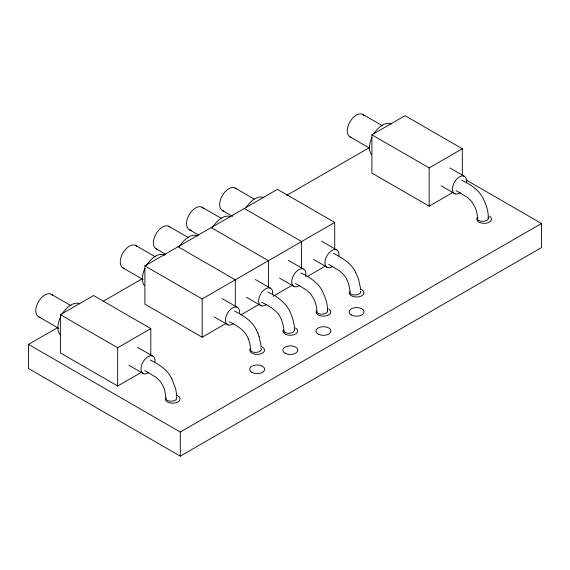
<?xml version="1.0" encoding="UTF-8"?>
<svg xmlns="http://www.w3.org/2000/svg" width="570" height="570" viewBox="0 0 570 570"><rect width="100%" height="100%" fill="white"/><g stroke="black" fill="none" stroke-linecap="round" stroke-linejoin="round"><path stroke-width="0.85" d="M250.757 349.018L250.75 350.522A5.301 2.836 -3.4 0 0 254.555 352.388L257.355 352.253A5.529 2.957 -3.4 0 0 261.188 350.016L261.373 349.253M283.896 329.887L283.889 331.391M267.843 292.054C277.754 296.571 287.052 303.511 290.992 314.02C293.087 319.335 294.875 325.135 294.327 330.878A5.529 2.957 -3.4 0 1 290.493 333.115L287.693 333.251A5.301 2.836 -3.4 0 1 283.889 331.391M317.034 310.757L317.027 312.253A5.301 2.836 -3.4 0 0 320.832 314.12L323.632 313.985A5.529 2.957 -3.4 0 0 327.465 311.747C328.021 304.836 325.655 297.903 322.634 291.747C318.445 282.606 309.61 277.284 300.981 272.916M350.18 291.619L350.165 293.123A5.301 2.836 -3.4 0 0 353.97 294.989L356.77 294.854A5.529 2.957 -3.4 0 0 360.603 292.617L360.618 291.113M477.767 217.961L477.753 219.457A5.301 2.836 -3.4 0 0 481.557 221.324L484.357 221.189A5.529 2.957 -3.4 0 0 488.191 218.951C488.747 212.04 486.381 205.107 483.36 198.951C479.171 189.81 470.336 184.488 461.707 180.127M141.552 372.21L117.662 386.004L60.384 352.937L60.384 314.668L93.523 295.538L150.801 328.605L150.801 355.302M226.055 323.425L202.165 337.219L144.887 304.152L144.887 265.884L277.447 189.354L334.725 222.421L334.725 249.119M453.065 192.361L429.174 206.155L371.897 173.088L371.897 134.819L405.035 115.689L462.313 148.756L462.313 175.453M465.996 179.899L541.5 223.49L541.5 247.594L180.277 456.143L28.5 368.512L28.5 344.408L57.77 327.515M103.206 301.281L142.486 278.602M286.518 195.446L369.695 147.423M60.384 314.668L117.662 347.743L150.801 328.605M144.887 265.884L202.165 298.951L334.725 222.421M371.897 134.819L429.174 167.893L462.313 148.756M240.704 314.968L259.2 304.287M273.073 296.279L292.339 285.157M306.981 276.707L325.477 266.026M28.5 344.408L180.277 432.039L541.5 223.49M362.577 114.314L382.527 125.835M449.858 167.958L463.923 176.08M441.073 185.77L455.138 193.893M350.201 136.971L369.389 148.05M234.99 187.979L254.177 199.051M321.53 241.188L336.336 249.738M244.309 208.485L301.587 241.552L301.587 268.249M313.486 259.428L327.551 267.551M222.614 210.636L232.589 216.393M201.851 207.11L221.801 218.631M288.392 260.326L303.197 268.876M211.171 227.615L268.449 260.682L268.449 287.38M279.606 278.139L294.412 286.682M189.475 229.767L198.681 235.082M168.706 226.24L188.663 237.761M255.253 279.457L270.059 288.007M178.032 246.753L235.303 279.82L235.303 306.517M246.461 297.269L261.274 305.819M156.337 248.905L165.542 254.22M135.567 245.378L155.525 256.899M222.108 298.587L236.921 307.137M214.064 316.827L228.135 324.95M123.191 268.035L143.148 279.557M51.065 294.163L71.015 305.684M137.605 347.379L152.411 355.929M128.82 365.192L143.626 373.742M38.689 316.82L58.646 328.341M456.2 190.715L467.543 197.412L471.789 201.588L475.202 207.509L476.705 211.912L477.475 216.344M333.386 253.351C342.249 257.918 351.555 263.24 355.837 272.745M328.612 264.373L339.955 271.071L344.202 275.246L346.539 278.915L348.519 283.525L349.887 290.002M295.467 283.504L306.817 290.208L311.063 294.384L314.476 300.305L315.98 304.708L316.749 309.139M261.573 302.193C269.353 306.047 278.445 311.113 281.338 319.442M234.705 311.184C243.376 315.559 252.246 320.939 256.422 330.144M229.19 321.772C236.799 325.427 245.399 330.557 248.199 338.573M150.195 359.976C158.866 364.344 167.737 369.731 171.912 378.936M144.687 370.564L156.03 377.262L160.277 381.437L162.614 385.106L164.595 389.709L166.24 399.306A5.301 2.836 -3.4 0 0 170.045 401.173L172.845 401.038A5.529 2.957 -3.4 0 0 176.679 398.801L176.693 397.304A5.301 2.836 -3.4 0 0 176.159 396.627M355.773 272.617L358.53 279.015L360.675 288.962M256.358 330.016L257.854 333.151M171.848 378.801L175.603 388.541L176.75 395.145M259.036 336.236L261.26 346.361M281.331 319.421L282.841 323.838L283.611 328.27M257.839 333.129L259.108 336.414M248.185 338.552L249.703 342.976L250.472 347.401M488.205 217.448L488.383 218.196M327.479 310.244L327.657 310.985M294.341 329.382L294.519 330.123M429.174 167.893L429.174 206.155M202.165 298.951L202.165 337.219M180.277 432.039L180.277 456.143M117.662 347.743L117.662 386.004M360.269 289.061A7.381 4.261 0 0 1 362.976 294.882A7.381 4.261 0 0 1 352.894 296.443A7.381 4.261 0 0 1 350.187 290.622M328.662 308.869A7.381 4.261 0 0 1 329.097 314.626A7.381 4.261 0 0 1 319.207 315.374A7.381 4.261 0 0 1 317.048 309.752M295.524 328.007A7.381 4.261 0 0 1 295.958 333.756A7.381 4.261 0 0 1 286.069 334.505A7.381 4.261 0 0 1 283.91 328.89M260.853 346.46A7.381 4.261 0 0 1 263.554 352.281A7.381 4.261 0 0 1 253.472 353.842A7.381 4.261 0 0 1 250.772 348.021M489.388 216.08A7.381 4.261 0 0 1 489.822 221.83A7.381 4.261 0 0 1 479.933 222.578A7.381 4.261 0 0 1 477.774 216.956M176.344 395.252A7.381 4.261 0 0 1 179.343 400.739A7.381 4.261 0 0 1 170.131 402.94A7.381 4.261 0 0 1 165.528 397.839M40.641 317.283A12.918 7.46 -60 0 1 38.162 302.228A12.918 7.46 -60 0 1 52.59 295.395M60.805 335.345A18.454 10.652 -60 0 1 60.755 316.514M61.902 314.398A18.454 10.652 -60 0 1 79.95 303.91M148.813 372.466A9.975 5.757 -60 0 1 140.968 369.111A9.975 5.757 -60 0 1 148.457 356.457A9.975 5.757 -60 0 1 154.99 362.014M351.462 137.37A12.918 7.46 -60 0 1 349.944 121.887A12.918 7.46 -60 0 1 364.102 115.546M371.334 154.456A18.454 10.652 -60 0 1 371.925 137.391M373.834 133.864A18.454 10.652 -60 0 1 391.462 124.061M460.325 192.617A9.975 5.757 -60 0 1 452.48 189.261A9.975 5.757 -60 0 1 459.969 176.607A9.975 5.757 -60 0 1 466.502 182.165M124.46 268.427A12.918 7.46 -60 0 1 122.942 252.952A12.918 7.46 -60 0 1 137.099 246.603M144.331 285.513A18.454 10.652 -60 0 1 144.915 268.449M146.404 265.613A18.454 10.652 -60 0 1 164.452 255.125M233.322 323.674A9.975 5.757 -60 0 1 225.478 320.326A9.975 5.757 -60 0 1 232.959 307.665A9.975 5.757 -60 0 1 239.5 313.229M260.661 347.835A5.301 2.836 -3.4 0 1 261.195 348.512M157.598 249.297A12.918 7.46 -60 0 1 155.802 234.306A12.918 7.46 -60 0 1 169.782 226.981M179.55 246.475A18.454 10.652 -60 0 1 197.59 235.987M266.461 304.544A9.975 5.757 -60 0 1 258.616 301.188A9.975 5.757 -60 0 1 266.097 288.534A9.975 5.757 -60 0 1 272.638 294.091M191.42 230.23A12.918 7.46 -60 0 1 188.941 215.175A12.918 7.46 -60 0 1 203.376 208.342M212.688 227.344A18.454 10.652 -60 0 1 230.736 216.857M299.599 285.413A9.975 5.757 -60 0 1 291.755 281.58A9.975 5.757 -60 0 1 300.055 269.047A9.975 5.757 -60 0 1 305.492 276.507M223.875 211.028A12.918 7.46 -60 0 1 222.079 196.037A12.918 7.46 -60 0 1 236.058 188.72M246.247 207.523A18.454 10.652 -60 0 1 263.874 197.726M332.738 266.276A9.975 5.757 -60 0 1 324.893 262.927A9.975 5.757 -60 0 1 332.381 250.266A9.975 5.757 -60 0 1 338.915 255.83M285.007 353.208A7.488 4.325 0 0 0 297.54 351.27A7.488 4.325 0 0 0 288.363 345.976A7.488 4.325 0 0 0 285.007 353.208M318.145 334.077A7.488 4.325 0 0 0 330.678 332.139A7.488 4.325 0 0 0 321.501 326.838A7.488 4.325 0 0 0 318.145 334.077M251.869 372.338A7.488 4.325 0 0 0 264.402 370.4A7.488 4.325 0 0 0 255.225 365.106A7.488 4.325 0 0 0 251.869 372.338M351.284 314.939A7.488 4.325 0 0 0 363.817 313.001A7.488 4.325 0 0 0 354.64 307.707A7.488 4.325 0 0 0 351.284 314.939"/></g></svg>
